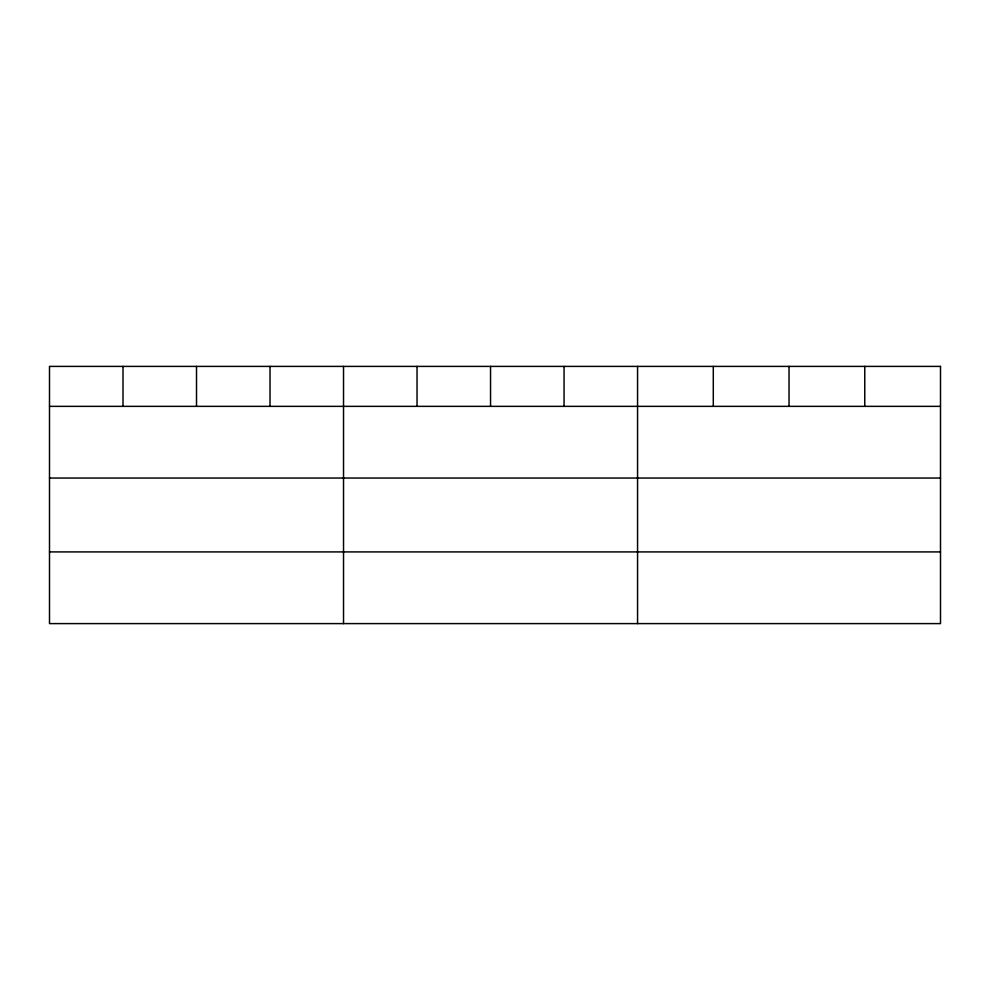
<?xml version="1.0" encoding="UTF-8"?>
<svg xmlns="http://www.w3.org/2000/svg" width="990" height="990" viewBox="0 0 990 990"><rect width="100%" height="100%" fill="white"/><g stroke="black" fill="none" stroke-linecap="round" stroke-linejoin="round"><path stroke-width="1.49" d="M49.5 406.358L940.5 406.358M49.5 478.046L940.5 478.046M49.5 551.913L940.5 551.913M864.765 366.399L864.765 406.358M789.03 366.399L789.03 406.358M713.295 366.399L713.295 406.358M637.56 366.399L637.56 623.601M564.053 366.399L564.053 406.358M490.545 366.399L490.545 406.358M417.038 366.399L417.038 406.358M343.53 366.399L343.53 623.601M270.022 366.399L270.022 406.358M196.515 366.399L196.515 406.358M123.008 366.399L123.008 406.358M940.5 366.399L49.5 366.399L49.5 623.601L940.5 623.601L940.5 366.399"/></g></svg>
